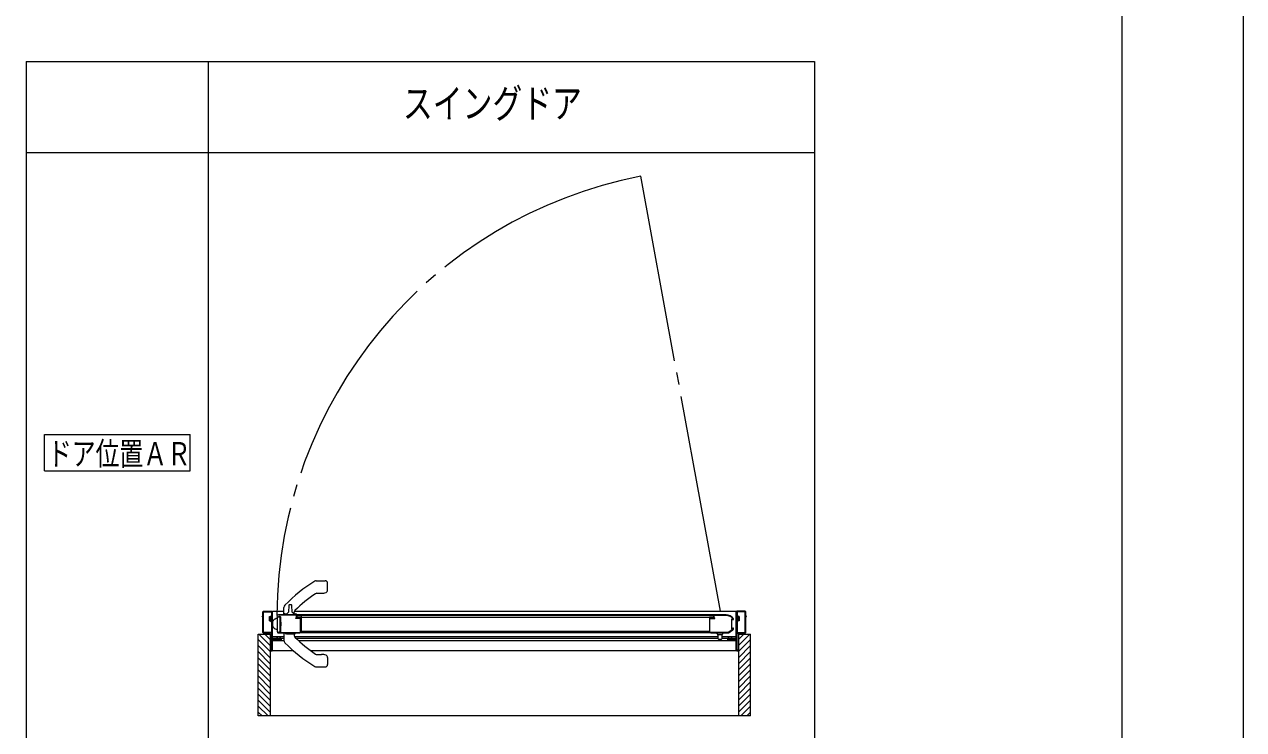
# Model space of a CAD drawing. Units: millimetres on the paper. Extents: x -305 to 305, y -152 to 152.
# Drawn here: x 18.5 to 119, y -23.1 to 35 of the extents above; entities that cross this region are included whole.
import ezdxf
from ezdxf.enums import TextEntityAlignment as Align

# ---------------------------------------------------------------- set-up
doc = ezdxf.new("R2010")
doc.units = ezdxf.units.MM
doc.linetypes.add('LONG_CHAIN', pattern=[21, 18, -1, 1, -1])
doc.linetypes.add('LONG_DOUBLE_CHAIN', pattern=[21.8, 18, -1, 0.6, -0.6, 0.6, -1])
for name, color, linetype, lineweight in [('0-1_VIEW0001', 7, 'Continuous', 9), ('0-3_図面枠', 3, 'Continuous', 9), ('0-4_DEFPOINTS', 7, 'Continuous', 9)]:
    doc.layers.add(name, color=color, linetype=linetype, lineweight=lineweight)
doc.styles.add('ＭＳ ゴシック', font='')
doc.styles.get('ＭＳ ゴシック').set_extended_font_data('MS Gothic')

msp = doc.modelspace()

# ---------------------------------------------------------------- linework, layer by layer
at = {"layer": '0-1_VIEW0001'}
for p, q in [((18.617, 31.98), (83.617, 31.98)), ((33.617, 31.98), (33.617, -75.52)), ((83.617, 31.98), (83.617, -75.52)), ((18.617, 24.48), (83.617, 24.48)), ((20.117, -1.77), (20.117, 1.23)), ((20.117, 1.23), (32.117, 1.23)), ((32.117, -1.77), (32.117, 1.23)), ((20.117, -1.77), (32.117, -1.77)), ((42.509, -10.832), (43.259, -10.832)), ((43.459, -11.607), (43.459, -11.032)), ((42.574, -11.862), (42.959, -11.862)), ((39.859, -13.617), (39.859, -13.04)), ((38.059, -13.777), (38.059, -13.757)), ((38.069, -13.747), (38.119, -13.747)), ((38.119, -13.787), (38.069, -13.787)), ((38.134, -13.732), (38.134, -13.397)), ((38.134, -15.097), (38.134, -13.802)), ((38.179, -15.087), (38.179, -13.407)), ((38.184, -13.347), (38.859, -13.347)), ((38.194, -13.392), (38.819, -13.392)), ((38.684, -14.122), (38.684, -13.772)), ((38.834, -13.407), (38.834, -15.087)), ((38.884, -13.372), (38.884, -15.667)), ((38.909, -15.682), (38.909, -13.347)), ((38.909, -13.347), (39.859, -13.347)), ((39.309, -13.892), (39.309, -15.012)), ((39.334, -13.807), (39.519, -13.807)), ((39.534, -13.842), (39.359, -13.842)), ((41.269, -13.632), (39.409, -13.632)), ((40.814, -13.677), (39.479, -13.677)), ((39.479, -13.767), (39.532, -13.767)), ((39.534, -13.822), (39.534, -15.067)), ((39.534, -13.842), (39.534, -15.012)), ((39.549, -13.775), (39.572, -13.797)), ((39.579, -13.815), (39.579, -14.206)), ((40.694, -13.632), (39.874, -13.632)), ((40.039, -13.632), (40.127, -13.632)), ((40.709, -13.617), (40.709, -13.421)), ((40.724, -13.347), (77.159, -13.347)), ((40.839, -13.927), (40.839, -13.912)), ((40.854, -13.897), (40.874, -13.897)), ((41.229, -13.942), (40.854, -13.942)), ((40.889, -13.882), (40.889, -13.752)), ((40.934, -13.847), (40.934, -13.722)), ((75.259, -13.697), (40.959, -13.697)), ((40.959, -13.847), (40.959, -13.697)), ((40.959, -13.697), (41.255, -13.697)), ((75.259, -13.847), (40.959, -13.847)), ((41.209, -13.897), (40.984, -13.897)), ((41.239, -15.007), (41.239, -13.952)), ((41.255, -13.857), (41.249, -13.857)), ((41.263, -13.695), (41.277, -13.687)), ((41.277, -13.868), (41.263, -13.859)), ((74.934, -13.647), (41.284, -13.647)), ((41.284, -13.647), (41.284, -15.132)), ((41.284, -13.674), (41.284, -13.647)), ((41.284, -15.007), (41.284, -13.881)), ((74.934, -13.647), (74.934, -13.674)), ((74.934, -13.881), (74.934, -15.007)), ((74.942, -13.687), (74.956, -13.695)), ((74.956, -13.86), (74.942, -13.868)), ((76.309, -13.632), (74.949, -13.632)), ((74.964, -13.697), (75.259, -13.697)), ((74.969, -13.857), (74.964, -13.857)), ((74.979, -15.007), (74.979, -13.952)), ((74.989, -13.942), (75.364, -13.942)), ((75.234, -13.897), (75.009, -13.897)), ((75.284, -13.722), (75.284, -13.847)), ((75.329, -13.882), (75.329, -13.752)), ((75.364, -13.897), (75.344, -13.897)), ((75.379, -13.927), (75.379, -13.912)), ((75.404, -13.677), (76.309, -13.677)), ((76.749, -14.032), (76.749, -14.732)), ((76.789, -14.732), (76.789, -14.032)), ((76.849, -13.967), (76.814, -13.967)), ((76.823, -14.009), (76.882, -14.031)), ((76.887, -14.032), (76.919, -14.032)), ((76.934, -14.017), (76.934, -13.983)), ((77.159, -16.597), (77.159, -13.347)), ((77.184, -13.372), (77.184, -15.667)), ((77.884, -13.347), (77.209, -13.347)), ((77.234, -13.407), (77.234, -15.087)), ((77.874, -13.392), (77.249, -13.392)), ((77.384, -13.772), (77.334, -13.772)), ((77.384, -13.772), (77.384, -14.122)), ((77.889, -15.087), (77.889, -13.407)), ((77.934, -13.732), (77.934, -13.397)), ((77.934, -15.097), (77.934, -13.802)), ((77.999, -13.747), (77.949, -13.747)), ((77.949, -13.787), (77.999, -13.787)), ((78.009, -13.777), (78.009, -13.757)), ((38.684, -14.122), (38.734, -14.122)), ((38.959, -14.599), (38.959, -14.166)), ((39.374, -15.072), (39.344, -15.072)), ((39.359, -15.062), (39.534, -15.062)), ((39.534, -15.062), (39.534, -15.012)), ((39.579, -14.558), (39.579, -15.072)), ((39.584, -14.217), (39.595, -14.228)), ((39.595, -14.537), (39.584, -14.548)), ((39.599, -14.238), (39.599, -14.526)), ((41.284, -14.982), (74.934, -14.982)), ((76.847, -14.841), (76.547, -15.066)), ((76.574, -15.102), (76.874, -14.877)), ((76.814, -14.797), (76.856, -14.797)), ((76.882, -14.733), (76.823, -14.756)), ((76.919, -14.732), (76.887, -14.732)), ((76.934, -14.757), (76.934, -14.747)), ((37.734, -15.222), (38.734, -15.222)), ((37.734, -21.972), (37.734, -15.222)), ((38.734, -16.672), (37.734, -15.672)), ((38.734, -16.172), (37.784, -15.222)), ((38.819, -15.147), (38.184, -15.147)), ((38.819, -15.102), (38.194, -15.102)), ((38.734, -15.672), (38.284, -15.222)), ((38.733, -15.222), (38.733, -21.972)), ((38.834, -16.532), (38.834, -15.162)), ((38.884, -15.747), (38.884, -16.582)), ((38.899, -15.682), (39.219, -15.682)), ((39.584, -15.732), (38.899, -15.732)), ((39.859, -15.457), (38.909, -15.457)), ((39.234, -15.597), (38.909, -15.597)), ((38.909, -16.597), (38.909, -15.732)), ((39.863, -15.774), (38.909, -15.774)), ((39.234, -15.667), (39.234, -15.582)), ((39.579, -15.597), (39.279, -15.597)), ((39.279, -15.597), (39.279, -15.667)), ((39.284, -15.532), (39.339, -15.532)), ((39.339, -15.582), (39.294, -15.582)), ((39.294, -15.682), (39.564, -15.682)), ((39.354, -15.547), (39.354, -15.567)), ((39.384, -15.132), (41.159, -15.132)), ((39.519, -15.082), (39.394, -15.082)), ((39.504, -15.567), (39.504, -15.547)), ((39.519, -15.532), (39.584, -15.532)), ((39.564, -15.582), (39.519, -15.582)), ((39.579, -15.667), (39.579, -15.597)), ((39.594, -15.087), (41.159, -15.087)), ((39.634, -15.582), (39.634, -15.682)), ((39.859, -15.597), (39.634, -15.597)), ((39.859, -15.147), (39.859, -15.725)), ((40.739, -15.132), (40.652, -15.132)), ((40.709, -15.147), (40.709, -15.343)), ((75.634, -15.457), (40.745, -15.457)), ((75.637, -15.597), (40.884, -15.597)), ((77.159, -15.77), (41.07, -15.77)), ((74.934, -15.132), (41.284, -15.132)), ((76.484, -15.087), (75.059, -15.087)), ((75.059, -15.132), (76.484, -15.132)), ((75.584, -15.207), (75.584, -15.132)), ((75.634, -15.307), (75.634, -15.257)), ((75.634, -15.257), (75.984, -15.257)), ((75.634, -15.307), (75.634, -15.582)), ((75.684, -15.632), (75.934, -15.632)), ((75.984, -15.307), (75.984, -15.257)), ((75.984, -15.582), (75.984, -15.307)), ((77.159, -15.454), (75.984, -15.454)), ((76.434, -15.594), (75.984, -15.594)), ((76.034, -15.207), (76.034, -15.132)), ((76.434, -15.582), (76.434, -15.682)), ((76.549, -15.532), (76.484, -15.532)), ((76.484, -15.732), (77.169, -15.732)), ((76.789, -15.594), (76.489, -15.594)), ((76.489, -15.667), (76.489, -15.597)), ((76.504, -15.582), (76.549, -15.582)), ((76.774, -15.682), (76.504, -15.682)), ((76.564, -15.567), (76.564, -15.547)), ((76.714, -15.547), (76.714, -15.567)), ((76.784, -15.532), (76.729, -15.532)), ((76.729, -15.582), (76.774, -15.582)), ((76.789, -15.597), (76.789, -15.667)), ((76.834, -15.667), (76.834, -15.582)), ((77.159, -15.594), (76.834, -15.594)), ((77.169, -15.682), (76.849, -15.682)), ((77.184, -15.747), (77.184, -16.582)), ((77.234, -16.532), (77.234, -15.162)), ((77.249, -15.102), (77.874, -15.102)), ((77.249, -15.147), (77.884, -15.147)), ((77.334, -15.222), (77.334, -21.972)), ((77.334, -16.172), (78.284, -15.222)), ((77.334, -15.672), (77.784, -15.222)), ((77.334, -15.222), (78.334, -15.222)), ((77.334, -16.672), (78.334, -15.672)), ((78.334, -21.972), (78.334, -15.222)), ((38.734, -17.172), (37.734, -16.172)), ((38.734, -17.672), (37.734, -16.672)), ((38.734, -16.582), (38.734, -16.562)), ((38.734, -16.597), (38.885, -16.597)), ((38.749, -16.547), (38.819, -16.547)), ((38.869, -16.597), (38.749, -16.597)), ((40.644, -16.597), (38.909, -16.597)), ((77.159, -16.597), (42.078, -16.597)), ((42.574, -16.902), (42.959, -16.902)), ((77.199, -16.597), (77.319, -16.597)), ((77.319, -16.547), (77.249, -16.547)), ((77.334, -17.172), (78.334, -16.172)), ((77.334, -16.582), (77.334, -16.562)), ((77.334, -17.672), (78.334, -16.672)), ((38.734, -18.172), (37.734, -17.172)), ((38.734, -18.672), (37.734, -17.672)), ((42.509, -17.932), (43.259, -17.932)), ((43.459, -17.158), (43.459, -17.732)), ((77.334, -18.172), (78.334, -17.172)), ((77.334, -18.672), (78.334, -17.672)), ((38.734, -19.172), (37.734, -18.172)), ((38.734, -19.672), (37.734, -18.672)), ((77.334, -19.172), (78.334, -18.172)), ((77.334, -19.672), (78.334, -18.672)), ((38.734, -20.172), (37.734, -19.172)), ((38.734, -20.672), (37.734, -19.672)), ((77.334, -20.172), (78.334, -19.172)), ((77.334, -20.672), (78.334, -19.672)), ((38.734, -21.167), (37.734, -20.167)), ((38.734, -21.662), (37.734, -20.662)), ((77.334, -21.167), (78.334, -20.167)), ((77.334, -21.662), (78.334, -20.662)), ((38.549, -21.972), (37.734, -21.157)), ((38.054, -21.972), (37.734, -21.652)), ((78.333, -21.972), (37.734, -21.972)), ((77.519, -21.972), (78.334, -21.157)), ((78.014, -21.972), (78.334, -21.652))]:
    msp.add_line(p, q, dxfattribs=at)
at = {"layer": '0-1_VIEW0001', "linetype": 'LONG_CHAIN'}
msp.add_line((75.862, -13.347), (69.286, 22.507), dxfattribs=at)
at = {"layer": '0-1_VIEW0001', "color": 2}
for p, q in [((40.254, -12.87), (40.226, -13.406)), ((40.553, -13.406), (40.525, -12.87)), ((39.889, -13.632), (39.891, -13.598)), ((39.934, -13.551), (40.12, -13.523)), ((40.659, -13.523), (40.845, -13.551)), ((40.888, -13.598), (40.889, -13.632)), ((39.964, -15.152), (40.314, -15.152)), ((39.964, -15.164), (39.964, -15.152)), ((40.014, -15.152), (40.014, -15.132)), ((40.454, -15.142), (40.324, -15.142)), ((40.464, -15.152), (40.814, -15.152)), ((40.764, -15.132), (40.764, -15.152)), ((40.814, -15.152), (40.814, -15.164))]:
    msp.add_line(p, q, dxfattribs=at)
at = {"layer": '0-1_VIEW0001', "color": 2, "linetype": 'LONG_DOUBLE_CHAIN'}
for p, q in [((40.324, -15.194), (40.324, -15.211)), ((40.455, -15.194), (40.455, -15.211))]:
    msp.add_line(p, q, dxfattribs=at)
at = {"layer": '0-1_VIEW0001'}
for points in [[(18.617, 31.98), (18.617, -75.52), (83.617, -75.52)], [(38.059, -13.757), (38.062, -13.75), (38.069, -13.747)], [(38.069, -13.787), (38.062, -13.784), (38.059, -13.777)], [(38.119, -13.747), (38.13, -13.743), (38.134, -13.732)], [(38.134, -13.802), (38.13, -13.792), (38.119, -13.787)], [(38.134, -13.397), (38.149, -13.362), (38.184, -13.347)], [(38.179, -13.407), (38.184, -13.397), (38.194, -13.392)], [(38.684, -13.772), (38.734, -13.772), (38.813, -13.713)], [(38.734, -13.772), (38.734, -14.122), (38.813, -14.182)], [(38.819, -13.392), (38.83, -13.397), (38.834, -13.407)], [(38.859, -13.347), (38.877, -13.355), (38.884, -13.372)], [(39.409, -13.632), (39.321, -13.669), (39.292, -13.709), (39.284, -13.757), (39.299, -13.793), (39.334, -13.807)], [(39.479, -13.677), (39.434, -13.722), (39.479, -13.767)], [(39.519, -13.807), (39.53, -13.812), (39.534, -13.822)], [(39.532, -13.767), (39.541, -13.769), (39.549, -13.775)], [(39.572, -13.797), (39.577, -13.805), (39.579, -13.815)], [(40.889, -13.752), (40.867, -13.699), (40.814, -13.677)], [(40.839, -13.912), (40.844, -13.902), (40.854, -13.897)], [(40.854, -13.942), (40.844, -13.938), (40.839, -13.927)], [(40.874, -13.897), (40.885, -13.893), (40.889, -13.882)], [(40.934, -13.722), (40.942, -13.705), (40.959, -13.697)], [(40.984, -13.897), (40.949, -13.883), (40.934, -13.847)], [(41.249, -13.857), (41.239, -13.862), (41.234, -13.872), (41.227, -13.89), (41.209, -13.897)], [(41.239, -13.952), (41.236, -13.945), (41.229, -13.942)], [(41.255, -13.697), (41.259, -13.697), (41.263, -13.695)], [(41.263, -13.859), (41.259, -13.858), (41.255, -13.857)], [(41.284, -13.647), (41.28, -13.637), (41.269, -13.632)], [(41.277, -13.687), (41.282, -13.681), (41.284, -13.674)], [(41.284, -13.881), (41.282, -13.873), (41.277, -13.868)], [(74.949, -13.632), (74.939, -13.637), (74.934, -13.647)], [(74.934, -13.674), (74.936, -13.681), (74.942, -13.687)], [(74.942, -13.868), (74.936, -13.874), (74.934, -13.881)], [(74.956, -13.695), (74.96, -13.697), (74.964, -13.697)], [(74.964, -13.857), (74.96, -13.858), (74.956, -13.86)], [(75.009, -13.897), (74.992, -13.89), (74.984, -13.872), (74.98, -13.862), (74.969, -13.857)], [(74.979, -13.952), (74.982, -13.945), (74.989, -13.942)], [(75.284, -13.847), (75.27, -13.883), (75.234, -13.897)], [(75.259, -13.697), (75.277, -13.705), (75.284, -13.722)], [(75.329, -13.752), (75.351, -13.699), (75.404, -13.677)], [(75.344, -13.897), (75.334, -13.893), (75.329, -13.882)], [(75.379, -13.912), (75.375, -13.902), (75.364, -13.897)], [(75.364, -13.942), (75.375, -13.938), (75.379, -13.927)], [(76.934, -13.983), (76.932, -13.968), (76.926, -13.955), (76.809, -13.818), (76.657, -13.718), (76.487, -13.656), (76.309, -13.632)], [(76.309, -13.677), (76.464, -13.699), (76.615, -13.747), (76.727, -13.797), (76.82, -13.871), (76.861, -13.943), (76.863, -13.959), (76.849, -13.967)], [(76.814, -13.967), (76.768, -13.986), (76.749, -14.032)], [(76.789, -14.032), (76.8, -14.012), (76.823, -14.009)], [(76.882, -14.031), (76.884, -14.032), (76.887, -14.032)], [(76.919, -14.032), (76.93, -14.028), (76.934, -14.017)], [(77.209, -13.347), (77.192, -13.355), (77.184, -13.372)], [(77.249, -13.392), (77.239, -13.397), (77.234, -13.407)], [(77.334, -14.122), (77.334, -13.772), (77.256, -13.713)], [(77.889, -13.407), (77.885, -13.397), (77.874, -13.392)], [(77.934, -13.397), (77.92, -13.362), (77.884, -13.347)], [(77.949, -13.747), (77.939, -13.743), (77.934, -13.732)], [(77.934, -13.802), (77.939, -13.792), (77.949, -13.787)], [(78.009, -13.757), (78.006, -13.75), (77.999, -13.747)], [(77.999, -13.787), (78.006, -13.784), (78.009, -13.777)], [(39.344, -15.072), (39.337, -15.075), (39.334, -15.082), (39.349, -15.118), (39.384, -15.132)], [(39.394, -15.082), (39.39, -15.081), (39.386, -15.078), (39.381, -15.074), (39.374, -15.072)], [(39.534, -15.067), (39.53, -15.078), (39.519, -15.082)], [(39.579, -14.206), (39.58, -14.212), (39.584, -14.217)], [(39.584, -14.548), (39.58, -14.553), (39.579, -14.558)], [(39.579, -15.072), (39.584, -15.083), (39.594, -15.087)], [(39.595, -14.228), (39.598, -14.233), (39.599, -14.238)], [(39.599, -14.526), (39.598, -14.532), (39.595, -14.537)], [(41.159, -15.087), (41.216, -15.064), (41.239, -15.007)], [(41.159, -15.132), (41.248, -15.096), (41.284, -15.007)], [(74.934, -15.007), (74.971, -15.096), (75.059, -15.132)], [(75.059, -15.087), (75.003, -15.064), (74.979, -15.007)], [(76.547, -15.066), (76.518, -15.082), (76.484, -15.087)], [(76.749, -14.732), (76.768, -14.778), (76.814, -14.797)], [(76.823, -14.756), (76.8, -14.753), (76.789, -14.732)], [(76.856, -14.797), (76.869, -14.806), (76.868, -14.822), (76.858, -14.832), (76.847, -14.841)], [(76.874, -14.877), (76.919, -14.825), (76.934, -14.757)], [(76.887, -14.732), (76.884, -14.733), (76.882, -14.733)], [(76.934, -14.747), (76.93, -14.737), (76.919, -14.732)], [(77.384, -14.122), (77.334, -14.122), (77.256, -14.182)], [(38.184, -15.147), (38.149, -15.133), (38.134, -15.097)], [(38.194, -15.102), (38.184, -15.098), (38.179, -15.087)], [(38.834, -15.087), (38.83, -15.098), (38.819, -15.102)], [(38.834, -15.162), (38.83, -15.152), (38.819, -15.147)], [(38.884, -15.667), (38.889, -15.678), (38.899, -15.682)], [(38.899, -15.732), (38.889, -15.737), (38.884, -15.747)], [(39.219, -15.682), (39.23, -15.678), (39.234, -15.667)], [(39.234, -15.582), (39.249, -15.547), (39.284, -15.532)], [(39.294, -15.582), (39.284, -15.587), (39.279, -15.597)], [(39.279, -15.667), (39.284, -15.678), (39.294, -15.682)], [(39.339, -15.532), (39.35, -15.537), (39.354, -15.547)], [(39.354, -15.567), (39.35, -15.578), (39.339, -15.582)], [(39.504, -15.547), (39.509, -15.537), (39.519, -15.532)], [(39.519, -15.582), (39.509, -15.578), (39.504, -15.567)], [(39.579, -15.597), (39.575, -15.587), (39.564, -15.582)], [(39.564, -15.682), (39.575, -15.678), (39.579, -15.667)], [(39.584, -15.532), (39.62, -15.547), (39.634, -15.582)], [(39.634, -15.682), (39.62, -15.718), (39.584, -15.732)], [(76.484, -15.532), (76.449, -15.547), (76.434, -15.582)], [(76.434, -15.682), (76.449, -15.718), (76.484, -15.732)], [(76.484, -15.132), (76.532, -15.125), (76.574, -15.102)], [(76.489, -15.597), (76.494, -15.587), (76.504, -15.582)], [(76.504, -15.682), (76.494, -15.678), (76.489, -15.667)], [(76.564, -15.547), (76.56, -15.537), (76.549, -15.532)], [(76.549, -15.582), (76.56, -15.578), (76.564, -15.567)], [(76.729, -15.532), (76.719, -15.537), (76.714, -15.547)], [(76.714, -15.567), (76.719, -15.578), (76.729, -15.582)], [(76.774, -15.582), (76.785, -15.587), (76.789, -15.597)], [(76.789, -15.667), (76.785, -15.678), (76.774, -15.682)], [(76.834, -15.582), (76.82, -15.547), (76.784, -15.532)], [(76.849, -15.682), (76.839, -15.678), (76.834, -15.667)], [(77.184, -15.667), (77.18, -15.678), (77.169, -15.682)], [(77.169, -15.732), (77.18, -15.737), (77.184, -15.747)], [(77.234, -15.087), (77.239, -15.098), (77.249, -15.102)], [(77.234, -15.162), (77.239, -15.152), (77.249, -15.147)], [(77.874, -15.102), (77.885, -15.098), (77.889, -15.087)], [(77.884, -15.147), (77.92, -15.133), (77.934, -15.097)], [(38.734, -16.562), (38.739, -16.552), (38.749, -16.547)], [(38.749, -16.597), (38.739, -16.593), (38.734, -16.582)], [(38.819, -16.547), (38.83, -16.543), (38.834, -16.532)], [(38.884, -16.582), (38.88, -16.593), (38.869, -16.597)], [(77.184, -16.582), (77.189, -16.593), (77.199, -16.597)], [(77.249, -16.547), (77.239, -16.543), (77.234, -16.532)], [(77.334, -16.562), (77.33, -16.552), (77.319, -16.547)], [(77.319, -16.597), (77.33, -16.593), (77.334, -16.582)]]:
    msp.add_lwpolyline(points, dxfattribs=at)
at = {"layer": '0-1_VIEW0001', "linetype": 'LONG_CHAIN'}
msp.add_arc((76.309, -13.847), 37.027, 100.93399, 179.70079, dxfattribs=at)
at = {"layer": '0-1_VIEW0001'}
for centre, radius, start, end in [((49.268, -21.961), 13.05, 121.75395, 135.59682), ((42.509, -11.032), 0.2, 90, 122.96487), ((43.259, -11.032), 0.2, 0, 90), ((49.268, -21.961), 12.15, 124.07005, 134.38695), ((42.574, -12.062), 0.2, 90, 124.07005), ((42.959, -10.822), 1.04, 270, 290.92483), ((43.259, -11.607), 0.2, 290.92483, 0), ((40.159, -13.04), 0.3, 135.59682, 180), ((38.822, -13.725), 0.015, 19.47122, 127.16085), ((39.334, -14.382), 0.45, 93.18474, 141.78679), ((39.359, -13.892), 0.05, 90, 180), ((39.874, -13.617), 0.015, 180, 270), ((40.694, -13.617), 0.015, 270, 0), ((40.909, -13.421), 0.2, 134.38695, 180), ((77.247, -13.725), 0.015, 52.83915, 160.52878), ((38.187, -14.127), 0.0077, 180, 297.28096), ((38.822, -14.17), 0.015, 232.83915, 340.52878), ((39.059, -14.166), 0.1, 141.78679, 180), ((39.059, -14.599), 0.1, 180, 218.21321), ((39.334, -14.382), 0.45, 218.21321, 266.81526), ((39.359, -15.012), 0.05, 180, 270), ((77.247, -14.17), 0.015, 199.47122, 307.16085), ((39.874, -15.147), 0.015, 90, 180), ((40.159, -15.725), 0.3, 180, 224.40318), ((49.268, -6.803), 13.05, 224.40318, 238.24605), ((40.694, -15.147), 0.015, 0, 90), ((40.909, -15.343), 0.2, 180, 225.61305), ((49.268, -6.803), 12.15, 225.61305, 235.92995), ((75.634, -15.207), 0.05, 180, 270), ((75.684, -15.582), 0.05, 180, 270), ((75.934, -15.582), 0.05, 270, 0), ((75.984, -15.207), 0.05, 270, 0), ((42.574, -16.702), 0.2, 235.92995, 270), ((42.959, -17.942), 1.04, 69.07517, 90), ((43.259, -17.158), 0.2, 0, 69.07517), ((42.509, -17.732), 0.2, 237.03513, 270), ((43.259, -17.732), 0.2, 270, 0)]:
    msp.add_arc(centre, radius, start, end, dxfattribs=at)
at = {"layer": '0-1_VIEW0001', "color": 2}
for centre, radius, start, end in [((40.304, -12.872), 0.05, 97.08944, 177.00002), ((40.389, -13.567), 0.75, 89.9996, 97.00692), ((40.389, -13.567), 0.75, 82.99331, 89.9996), ((40.475, -12.872), 0.05, 2.99998, 82.90954), ((39.941, -13.601), 0.05, 98.59735, 177), ((40.101, -13.399), 0.125, 278.56086, 357), ((40.677, -13.399), 0.125, 183, 261.44823), ((40.838, -13.601), 0.05, 3, 81.40265), ((39.979, -15.164), 0.015, 180, 260.87393), ((40.389, -12.612), 2.6, 260.87393, 268.55914), ((40.324, -15.152), 0.01, 90, 180), ((40.389, -12.107), 3.088, 268.7869, 271.2131), ((40.324, -15.196), 0.015, 268.55914, 0), ((40.454, -15.196), 0.015, 180, 271.44086), ((40.454, -15.152), 0.01, 0, 90), ((40.389, -12.612), 2.6, 271.44086, 279.12607), ((40.799, -15.164), 0.015, 279.12607, 0)]:
    msp.add_arc(centre, radius, start, end, dxfattribs=at)
at = {"layer": '0-3_図面枠'}
msp.add_lwpolyline([(-291.017, -138.498), (108.983, -138.498), (108.983, 138.502), (-291.017, 138.502)], close=True, dxfattribs=at)
at = {"layer": '0-4_DEFPOINTS'}
msp.add_line((118.983, -148.498), (118.983, 148.502), dxfattribs=at)

# ---------------------------------------------------------------- texts
at = {"layer": '0-1_VIEW0001', "style": 'ＭＳ ゴシック', "width": 0.75}
for s, height, p in [('スイングドア', 2.405, (49.67, 26.586)), ('ドア位置ＡＲ', 1.921, (20.402, -1.89))]:
    msp.add_text(s, height=height, dxfattribs=at).set_placement(p, align=Align.BOTTOM_LEFT)

doc.saveas('drawing.dxf')
